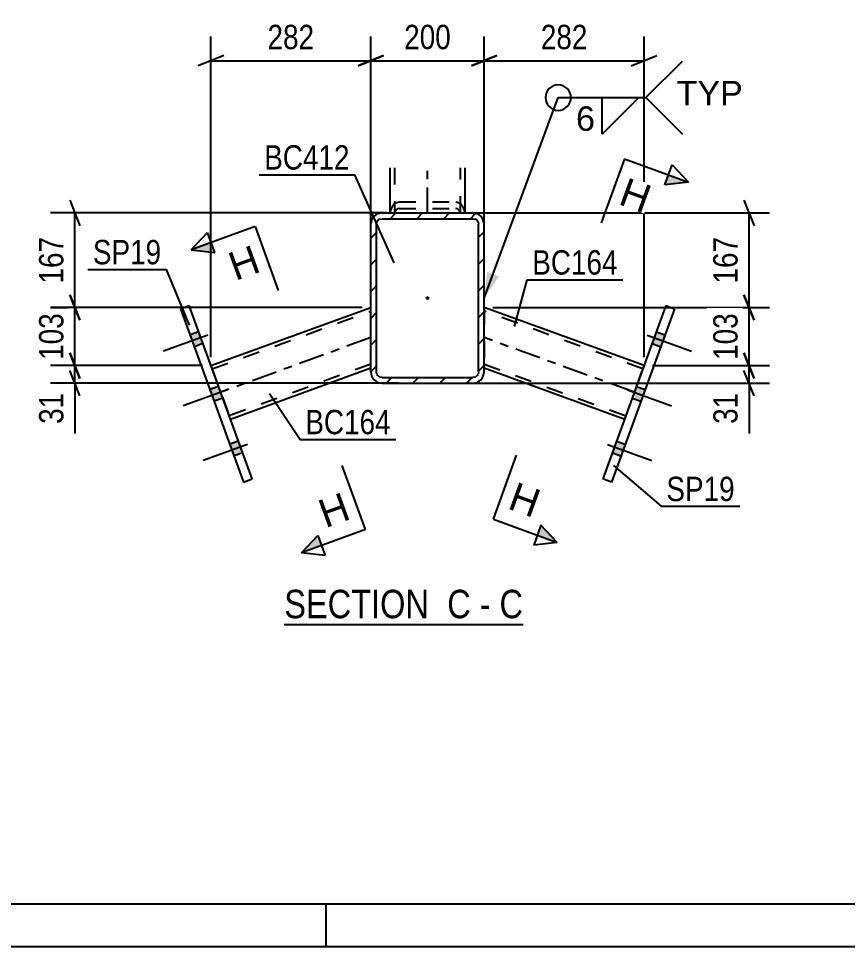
# Model space of a CAD drawing. Header units: millimetres. Extents: x -81 to 760, y -449 to 145.
# Drawn here: x 93.8 to 191.2, y -448.7 to -339.6 of the extents above; entities that cross this region are included whole.
import ezdxf

# ---------------------------------------------------------------- set-up
doc = ezdxf.new("R2010")
doc.units = ezdxf.units.MM
doc.linetypes.add('DXK_LINE_DOT2', pattern=[3.9198, 1.9599, -1.9599])
doc.linetypes.add('DXK_LINE_DOT3', pattern=[5.9187, 2.979, -0.9799, 0.9799, -0.9799])
doc.styles.add('Arial', font='ARIAL.TTF', dxfattribs={"height": 0.2})
doc.styles.add('Arial Narrow', font='ARIALN.TTF', dxfattribs={"height": 0.2})

# ---------------------------------------------------------------- blocks, each defined once
blk = doc.blocks.new('Unknown-122571161-1134')
at = {"color": 5, "linetype": 'Continuous'}
for p, q in [((-76.05, -443.66), (754.95, -443.66)), ((129.95, -448.66), (129.95, -443.66)), ((-81.05, -448.66), (759.95, -448.66))]:
    blk.add_line(p, q, dxfattribs=at)
blk = doc.blocks.new('Unknown-122571161-13 - 3039')
at = {"color": 6, "linetype": 'Continuous'}
blk.add_line((125.02, -410.84), (153.09, -410.84), dxfattribs=at)
at = {"color": 0, "linetype": 'Continuous'}
for points in [[(143.13, -410.09), (143.13, -406.59), (125.02, -406.59), (125.02, -410.09)], [(146.95, -410.09), (146.95, -406.59), (144.18, -406.59), (144.18, -410.09)], [(149.27, -410.09), (149.27, -406.59), (148, -406.59), (148, -410.09)], [(153.09, -410.09), (153.09, -406.59), (150.32, -406.59), (150.32, -410.09)]]:
    blk.add_wipeout(points, dxfattribs=at)
at = {"color": 7, "linetype": 'Continuous', "style": 'Arial Narrow'}
for s, p in [('SECTION ', (125.02, -410.09)), ('C', (144.18, -410.09)), ('C', (150.32, -410.09)), ('-', (148, -410.09))]:
    blk.add_text(s, height=3.34, dxfattribs=at).set_placement(p)
blk = doc.blocks.new('Part-122571161-3073 - 3039')
at = {"color": 2, "linetype": 'Continuous'}
for p, q in [((112.83, -373.73), (113.83, -373.36)), ((112.83, -373.73), (120.24, -394.09)), ((121.24, -393.72), (113.83, -373.36)), ((120.24, -394.09), (121.24, -393.72))]:
    blk.add_line(p, q, dxfattribs=at)
at = {"color": 7, "linetype": 'DXK_LINE_DOT3'}
blk.add_line((117.04, -383.73), (117.04, -383.73), dxfattribs=at)
blk = doc.blocks.new('Bolt-122571161-3055 - 3039')
at = {"linetype": 'Continuous'}
for points in [[(168.77, -376.43), (168.27, -377.81), (169.27, -378.18), (169.77, -376.8)], [(168.77, -376.43), (168.27, -377.81), (169.27, -378.18), (169.77, -376.8)], [(168.77, -376.43), (168.27, -377.81), (169.27, -378.18), (169.77, -376.8)], [(166.43, -382.86), (165.93, -384.23), (166.93, -384.6), (167.43, -383.22)], [(166.43, -382.86), (165.93, -384.23), (166.93, -384.6), (167.43, -383.22)], [(164.09, -389.28), (163.59, -390.65), (164.59, -391.02), (165.09, -389.64)], [(164.09, -389.28), (163.59, -390.65), (164.59, -391.02), (165.09, -389.64)], [(164.09, -389.28), (163.59, -390.65), (164.59, -391.02), (165.09, -389.64)]]:
    blk.add_hatch(color=1, dxfattribs=at).paths.add_polyline_path(points)
at = {"color": 1, "linetype": 'Continuous'}
for p, q in [((167.7, -376.83), (172.9, -378.72)), ((167.7, -376.83), (172.9, -378.72)), ((167.7, -376.83), (172.9, -378.72)), ((168.77, -376.43), (169.77, -376.8)), ((168.77, -376.43), (169.77, -376.8)), ((168.77, -376.43), (169.77, -376.8)), ((168.27, -377.81), (169.27, -378.18)), ((168.27, -377.81), (169.27, -378.18)), ((168.27, -377.81), (169.27, -378.18)), ((165.36, -383.25), (170.56, -385.14)), ((165.36, -383.25), (170.56, -385.14)), ((166.43, -382.86), (167.43, -383.22)), ((166.43, -382.86), (167.43, -383.22)), ((165.93, -384.23), (166.93, -384.6)), ((165.93, -384.23), (166.93, -384.6)), ((163.03, -389.67), (168.23, -391.56)), ((163.03, -389.67), (168.23, -391.56)), ((163.03, -389.67), (168.23, -391.56)), ((164.09, -389.28), (165.09, -389.64)), ((164.09, -389.28), (165.09, -389.64)), ((164.09, -389.28), (165.09, -389.64)), ((163.59, -390.65), (164.59, -391.02)), ((163.59, -390.65), (164.59, -391.02)), ((163.59, -390.65), (164.59, -391.02))]:
    blk.add_line(p, q, dxfattribs=at)
blk = doc.blocks.new('Part-122571161-3066 - 3039')
at = {"linetype": 'Continuous'}
h = blk.add_hatch(dxfattribs=at)
h.set_pattern_fill('', scale=0.7, style=0, pattern_type=0)
h.set_pattern_definition([(45, (135.1915, -381.137), (-1.57154, 1.57154), [])])
h.paths.add_polyline_path([(135.19, -363.8), (135.19, -381.14), (135.29, -381.65), (135.58, -382.08), (136.01, -382.37), (136.52, -382.47), (147.19, -382.47), (147.7, -382.37), (148.13, -382.08), (148.42, -381.65), (148.52, -381.14), (148.52, -363.8), (148.42, -363.29), (148.13, -362.86), (147.7, -362.57), (147.19, -362.47), (136.52, -362.47), (136.01, -362.57), (135.58, -362.86), (135.29, -363.29)])
h.paths.add_polyline_path([(136.05, -363.33), (136.27, -363.19), (136.52, -363.14), (147.19, -363.14), (147.45, -363.19), (147.66, -363.33), (147.81, -363.55), (147.86, -363.8), (147.86, -381.14), (147.81, -381.39), (147.66, -381.61), (147.45, -381.75), (147.19, -381.8), (136.52, -381.8), (136.27, -381.75), (136.05, -381.61), (135.91, -381.39), (135.86, -381.14), (135.86, -363.8), (135.91, -363.55)])
blk.add_hatch(color=246, dxfattribs=at).paths.add_polyline_path([(141.86, -372.57, -1), (141.86, -372.37, -1)])
at = {"color": 2, "linetype": 'Continuous'}
for p, q in [((136.52, -362.47), (136.01, -362.57)), ((136.52, -362.47), (147.19, -362.47)), ((147.7, -362.57), (147.19, -362.47)), ((135.29, -363.29), (135.19, -363.8)), ((135.19, -381.14), (135.19, -363.8)), ((135.86, -363.8), (135.91, -363.55)), ((135.86, -381.14), (135.86, -363.8)), ((136.27, -363.19), (136.52, -363.14)), ((136.52, -363.14), (147.19, -363.14)), ((147.19, -363.14), (147.45, -363.19)), ((147.81, -363.55), (147.86, -363.8)), ((147.86, -381.14), (147.86, -363.8)), ((148.52, -363.8), (148.42, -363.29)), ((148.52, -381.14), (148.52, -363.8)), ((135.19, -381.14), (135.29, -381.65)), ((135.91, -381.39), (135.86, -381.14)), ((147.86, -381.14), (147.81, -381.39)), ((148.42, -381.65), (148.52, -381.14)), ((136.01, -382.37), (136.52, -382.47)), ((136.52, -381.8), (136.27, -381.75)), ((136.52, -381.8), (147.19, -381.8)), ((136.52, -382.47), (147.19, -382.47)), ((147.45, -381.75), (147.19, -381.8)), ((147.19, -382.47), (147.7, -382.37))]:
    blk.add_line(p, q, dxfattribs=at)
at = {"color": 7, "linetype": 'DXK_LINE_DOT3'}
blk.add_line((141.86, -372.47), (141.86, -372.47), dxfattribs=at)
at = {"color": 246, "linetype": 'DXK_LINE_DOT2'}
blk.add_line((141.86, -372.47), (141.86, -372.47), dxfattribs=at)
at = {"color": 246, "linetype": 'Continuous'}
blk.add_circle((141.86, -372.47), 0.1, dxfattribs=at)
at = {"color": 2, "linetype": 'Continuous'}
for centre, radius, start, end in [((136.52, -363.8), 1.33, 112.5, 157.5), ((147.19, -363.8), 1.33, 22.5, 67.5), ((136.52, -363.8), 0.667, 112.5, 157.5), ((147.19, -363.8), 0.667, 22.5, 67.5), ((136.52, -381.14), 0.667, 202.5, 247.5), ((147.19, -381.14), 0.667, 292.5, 337.5), ((136.52, -381.14), 1.33, 202.5, 247.5), ((147.19, -381.14), 1.33, 292.5, 337.5)]:
    blk.add_arc(centre, radius, start, end, dxfattribs=at)
blk = doc.blocks.new('Part-122571161-3082 - 3039')
at = {"color": 2, "linetype": 'Continuous'}
for p, q in [((169.88, -373.36), (162.47, -393.72)), ((170.89, -373.73), (163.48, -394.09)), ((169.88, -373.36), (170.89, -373.73)), ((163.48, -394.09), (162.47, -393.72))]:
    blk.add_line(p, q, dxfattribs=at)
at = {"color": 7, "linetype": 'DXK_LINE_DOT3'}
blk.add_line((166.68, -383.73), (166.68, -383.73), dxfattribs=at)
blk = doc.blocks.new('Part-122571161-3104 - 3039')
at = {"color": 2, "linetype": 'Continuous'}
for p, q in [((116.4, -380.41), (135.19, -373.57)), ((118.68, -386.68), (135.19, -380.67))]:
    blk.add_line(p, q, dxfattribs=at)
at = {"color": 7, "linetype": 'DXK_LINE_DOT2'}
for p, q in [((116.53, -380.79), (135.19, -374)), ((135.19, -380.67), (135.19, -373.57)), ((116.4, -380.41), (118.68, -386.68)), ((135.19, -380.24), (118.54, -386.3))]:
    blk.add_line(p, q, dxfattribs=at)
at = {"color": 7, "linetype": 'DXK_LINE_DOT3'}
blk.add_line((135.19, -377.12), (117.54, -383.54), dxfattribs=at)
blk = doc.blocks.new('Bolt-122571161-3120 - 3039')
at = {"linetype": 'Continuous'}
for points in [[(115.45, -377.81), (114.95, -376.43), (113.95, -376.8), (114.45, -378.18)], [(115.45, -377.81), (114.95, -376.43), (113.95, -376.8), (114.45, -378.18)], [(115.45, -377.81), (114.95, -376.43), (113.95, -376.8), (114.45, -378.18)], [(117.79, -384.23), (117.29, -382.86), (116.28, -383.22), (116.79, -384.6)], [(117.79, -384.23), (117.29, -382.86), (116.28, -383.22), (116.79, -384.6)], [(120.13, -390.65), (119.62, -389.28), (118.62, -389.64), (119.12, -391.02)], [(120.13, -390.65), (119.62, -389.28), (118.62, -389.64), (119.12, -391.02)], [(120.13, -390.65), (119.62, -389.28), (118.62, -389.64), (119.12, -391.02)]]:
    blk.add_hatch(color=1, dxfattribs=at).paths.add_polyline_path(points)
at = {"color": 1, "linetype": 'Continuous'}
for p, q in [((116.02, -376.83), (110.82, -378.72)), ((116.02, -376.83), (110.82, -378.72)), ((116.02, -376.83), (110.82, -378.72)), ((114.95, -376.43), (113.95, -376.8)), ((114.95, -376.43), (113.95, -376.8)), ((114.95, -376.43), (113.95, -376.8)), ((115.45, -377.81), (114.45, -378.18)), ((115.45, -377.81), (114.45, -378.18)), ((115.45, -377.81), (114.45, -378.18)), ((118.35, -383.25), (113.15, -385.14)), ((118.35, -383.25), (113.15, -385.14)), ((117.29, -382.86), (116.28, -383.22)), ((117.29, -382.86), (116.28, -383.22)), ((117.79, -384.23), (116.79, -384.6)), ((117.79, -384.23), (116.79, -384.6)), ((120.69, -389.67), (115.49, -391.56)), ((120.69, -389.67), (115.49, -391.56)), ((120.69, -389.67), (115.49, -391.56)), ((119.62, -389.28), (118.62, -389.64)), ((119.62, -389.28), (118.62, -389.64)), ((119.62, -389.28), (118.62, -389.64)), ((120.13, -390.65), (119.12, -391.02)), ((120.13, -390.65), (119.12, -391.02)), ((120.13, -390.65), (119.12, -391.02))]:
    blk.add_line(p, q, dxfattribs=at)
blk = doc.blocks.new('Part-122571161-3122 - 3039')
at = {"color": 2, "linetype": 'Continuous'}
for p, q in [((137.46, -362.47), (137.46, -357.17)), ((146.26, -357.17), (146.26, -362.47))]:
    blk.add_line(p, q, dxfattribs=at)
at = {"color": 7, "linetype": 'DXK_LINE_DOT2'}
for p, q in [((137.99, -357.17), (137.99, -362.47)), ((145.72, -362.47), (145.72, -357.17)), ((138.12, -361.26), (138.52, -361.14)), ((138.52, -361.93), (138.32, -361.99)), ((138.52, -361.14), (145.19, -361.14)), ((138.52, -361.93), (145.19, -361.93)), ((145.19, -361.14), (145.6, -361.26)), ((145.4, -361.99), (145.19, -361.93)), ((137.46, -362.47), (146.26, -362.47)), ((137.49, -362.47), (137.54, -362.11)), ((137.99, -362.47), (138.02, -362.47)), ((138.03, -362.42), (138.02, -362.47)), ((145.69, -362.47), (145.68, -362.42)), ((146.18, -362.11), (146.22, -362.47))]:
    blk.add_line(p, q, dxfattribs=at)
at = {"color": 7, "linetype": 'DXK_LINE_DOT3'}
blk.add_line((141.86, -362.47), (141.86, -357.17), dxfattribs=at)
at = {"color": 7, "linetype": 'DXK_LINE_DOT2'}
for centre, radius, start, end in [((138.94, -362.44), 1.44, 124.9769, 167.0015), ((138.73, -362.58), 0.72, 124.9769, 167.0015), ((144.98, -362.58), 0.72, 12.9985, 55.0231), ((144.77, -362.44), 1.44, 12.9985, 55.0231)]:
    blk.add_arc(centre, radius, start, end, dxfattribs=at)
blk = doc.blocks.new('Part-122571161-3135 - 3039')
at = {"color": 2, "linetype": 'Continuous'}
for p, q in [((167.32, -380.41), (148.52, -373.57)), ((148.52, -380.67), (165.04, -386.68))]:
    blk.add_line(p, q, dxfattribs=at)
at = {"color": 7, "linetype": 'DXK_LINE_DOT2'}
for p, q in [((148.52, -373.57), (148.52, -380.67)), ((167.18, -380.79), (148.52, -374)), ((148.52, -380.24), (165.18, -386.3)), ((165.04, -386.68), (167.32, -380.41))]:
    blk.add_line(p, q, dxfattribs=at)
at = {"color": 7, "linetype": 'DXK_LINE_DOT3'}
blk.add_line((166.18, -383.54), (148.52, -377.12), dxfattribs=at)
blk = doc.blocks.new('StraightDimension-122571161-3201 - 3039')
at = {"color": 7, "linetype": 'Continuous'}
for p, q in [((179.06, -360.97), (180.26, -363.97)), ((142.86, -362.47), (182.06, -362.47)), ((179.66, -373.57), (179.66, -362.47)), ((180.26, -375.07), (179.06, -372.07)), ((149.52, -373.57), (182.06, -373.57))]:
    blk.add_line(p, q, dxfattribs=at)
at = {"color": 0}
blk.add_wipeout([(178.91, -364.68), (174.71, -364.68), (174.71, -371.36), (178.91, -371.36)], dxfattribs=at)
at = {"color": 3, "style": 'Arial Narrow'}
blk.add_text('167', height=2.863, rotation=90.0002, dxfattribs=at).set_placement((178.31, -370.76))
blk = doc.blocks.new('StraightDimension-122571161-3231 - 3039')
at = {"color": 7, "linetype": 'Continuous'}
for p, q in [((148.52, -372.57), (148.52, -341.72)), ((167.32, -379.41), (167.32, -341.72)), ((150.02, -343.97), (147.02, -345.17)), ((165.82, -345.17), (168.82, -343.97)), ((148.52, -344.57), (167.32, -344.57))]:
    blk.add_line(p, q, dxfattribs=at)
at = {"color": 0}
blk.add_wipeout([(161.26, -343.82), (161.26, -339.62), (154.58, -339.62), (154.58, -343.82)], dxfattribs=at)
at = {"color": 3, "style": 'Arial Narrow'}
blk.add_text('282', height=2.863, dxfattribs=at).set_placement((155.18, -343.22))
blk = doc.blocks.new('StraightDimension-122571161-3210 - 3039')
at = {"color": 7, "linetype": 'Continuous'}
for p, q in [((179.06, -372.07), (180.26, -375.07)), ((149.52, -373.57), (182.06, -373.57)), ((179.66, -380.41), (179.66, -373.57)), ((180.26, -381.91), (179.06, -378.91)), ((168.32, -380.41), (182.06, -380.41))]:
    blk.add_line(p, q, dxfattribs=at)
at = {"color": 0}
blk.add_wipeout([(178.91, -373.65), (174.71, -373.65), (174.71, -380.33), (178.91, -380.33)], dxfattribs=at)
at = {"color": 3, "style": 'Arial Narrow'}
blk.add_text('103', height=2.863, rotation=90.0002, dxfattribs=at).set_placement((178.31, -379.73))
blk = doc.blocks.new('StraightDimension-122571161-3170 - 3039')
at = {"color": 7, "linetype": 'Continuous'}
for p, q in [((99.8, -372.07), (101, -375.07)), ((134.19, -373.57), (97.55, -373.57)), ((100.4, -380.41), (100.4, -373.57)), ((101, -381.91), (99.8, -378.91)), ((115.4, -380.41), (97.55, -380.41))]:
    blk.add_line(p, q, dxfattribs=at)
at = {"color": 0}
blk.add_wipeout([(99.65, -373.65), (95.45, -373.65), (95.45, -380.33), (99.65, -380.33)], dxfattribs=at)
at = {"color": 3, "style": 'Arial Narrow'}
blk.add_text('103', height=2.863, rotation=90.0002, dxfattribs=at).set_placement((99.05, -379.73))
blk = doc.blocks.new('StraightDimension-122571161-3180 - 3039')
at = {"color": 7, "linetype": 'Continuous'}
for p, q in [((99.8, -360.97), (101, -363.97)), ((137.02, -362.47), (97.55, -362.47)), ((100.4, -373.57), (100.4, -362.47)), ((101, -375.07), (99.8, -372.07)), ((134.19, -373.57), (97.55, -373.57))]:
    blk.add_line(p, q, dxfattribs=at)
at = {"color": 0}
blk.add_wipeout([(99.65, -364.68), (95.45, -364.68), (95.45, -371.36), (99.65, -371.36)], dxfattribs=at)
at = {"color": 3, "style": 'Arial Narrow'}
blk.add_text('167', height=2.863, rotation=90.0002, dxfattribs=at).set_placement((99.05, -370.76))
blk = doc.blocks.new('StraightDimension-122571161-3190 - 3039')
at = {"color": 7, "linetype": 'Continuous'}
for p, q in [((99.8, -378.91), (101, -381.91)), ((115.4, -380.41), (97.55, -380.41)), ((100.4, -382.47), (100.4, -380.41)), ((101, -383.97), (99.8, -380.97)), ((138.48, -382.47), (97.55, -382.47)), ((100.4, -382.47), (100.4, -388.38)), ((100.4, -382.47), (100.4, -388.38))]:
    blk.add_line(p, q, dxfattribs=at)
at = {"color": 0}
blk.add_wipeout([(99.65, -383), (95.45, -383), (95.45, -387.85), (99.65, -387.85)], dxfattribs=at)
at = {"color": 3, "style": 'Arial Narrow'}
blk.add_text('31', height=2.863, rotation=90.0002, dxfattribs=at).set_placement((99.05, -387.25))
blk = doc.blocks.new('StraightDimension-122571161-3220 - 3039')
at = {"color": 7, "linetype": 'Continuous'}
for p, q in [((179.06, -378.91), (180.26, -381.91)), ((168.32, -380.41), (182.06, -380.41)), ((179.66, -382.47), (179.66, -380.41)), ((180.26, -383.97), (179.06, -380.97)), ((144.49, -382.47), (182.06, -382.47)), ((179.66, -382.47), (179.66, -388.38)), ((179.66, -382.47), (179.66, -388.38))]:
    blk.add_line(p, q, dxfattribs=at)
at = {"color": 0}
blk.add_wipeout([(178.91, -383), (174.71, -383), (174.71, -387.85), (178.91, -387.85)], dxfattribs=at)
at = {"color": 3, "style": 'Arial Narrow'}
blk.add_text('31', height=2.863, rotation=90.0002, dxfattribs=at).set_placement((178.31, -387.25))
blk = doc.blocks.new('StraightDimension-122571161-3241 - 3039')
at = {"color": 7, "linetype": 'Continuous'}
for p, q in [((135.19, -372.57), (135.19, -341.72)), ((148.52, -372.57), (148.52, -341.72)), ((136.69, -343.97), (133.69, -345.17)), ((147.02, -345.17), (150.02, -343.97)), ((135.19, -344.57), (148.52, -344.57))]:
    blk.add_line(p, q, dxfattribs=at)
at = {"color": 0}
blk.add_wipeout([(145.2, -343.82), (145.2, -339.62), (138.52, -339.62), (138.52, -343.82)], dxfattribs=at)
at = {"color": 3, "style": 'Arial Narrow'}
blk.add_text('200', height=2.863, dxfattribs=at).set_placement((139.12, -343.22))
blk = doc.blocks.new('StraightDimension-122571161-3251 - 3039')
at = {"color": 7, "linetype": 'Continuous'}
for p, q in [((116.4, -379.41), (116.4, -341.72)), ((135.19, -372.57), (135.19, -341.72)), ((117.9, -343.97), (114.9, -345.17)), ((133.69, -345.17), (136.69, -343.97)), ((116.4, -344.57), (135.19, -344.57))]:
    blk.add_line(p, q, dxfattribs=at)
at = {"color": 0}
blk.add_wipeout([(129.14, -343.82), (129.14, -339.62), (122.45, -339.62), (122.45, -343.82)], dxfattribs=at)
at = {"color": 3, "style": 'Arial Narrow'}
blk.add_text('282', height=2.863, dxfattribs=at).set_placement((123.05, -343.22))
blk = doc.blocks.new('Mark-122571161-3078 - 3039')
at = {"color": 30, "linetype": 'Continuous'}
for p, q in [((163.74, -392.14), (169.34, -396.93)), ((169.34, -396.93), (178.58, -396.93))]:
    blk.add_line(p, q, dxfattribs=at)
at = {"color": 0}
blk.add_wipeout([(177.98, -396.33), (177.98, -393.33), (169.94, -393.33), (169.94, -396.33)], dxfattribs=at)
blk.add_wipeout([(177.98, -396.33), (177.98, -393.33), (169.94, -393.33), (169.94, -396.33)], dxfattribs=at)
at = {"color": 3, "style": 'Arial Narrow'}
blk.add_text('SP19', height=2.863, dxfattribs=at).set_placement((169.94, -396.33))
blk = doc.blocks.new('Mark-122571161-3062 - 3039')
at = {"color": 30, "linetype": 'Continuous'}
for p in [(122.06, -357.97), (137.92, -368.32)]:
    blk.add_line(p, (133.31, -357.97), dxfattribs=at)
at = {"color": 0}
blk.add_wipeout([(132.71, -357.37), (132.71, -354.37), (122.66, -354.37), (122.66, -357.37)], dxfattribs=at)
blk.add_wipeout([(132.71, -357.37), (132.71, -354.37), (122.66, -354.37), (122.66, -357.37)], dxfattribs=at)
at = {"color": 3, "style": 'Arial Narrow'}
blk.add_text('BC412', height=2.863, dxfattribs=at).set_placement((122.66, -357.37))
blk = doc.blocks.new('Mark-122571161-3069 - 3039')
at = {"color": 30, "linetype": 'Continuous'}
for p in [(101.92, -369.1), (113.86, -375.65)]:
    blk.add_line(p, (111.16, -369.1), dxfattribs=at)
at = {"color": 0}
blk.add_wipeout([(110.56, -368.5), (110.56, -365.5), (102.52, -365.5), (102.52, -368.5)], dxfattribs=at)
blk.add_wipeout([(110.56, -368.5), (110.56, -365.5), (102.52, -365.5), (102.52, -368.5)], dxfattribs=at)
at = {"color": 3, "style": 'Arial Narrow'}
blk.add_text('SP19', height=2.863, dxfattribs=at).set_placement((102.52, -368.5))
blk = doc.blocks.new('Mark-122571161-3100 - 3039')
at = {"color": 30, "linetype": 'Continuous'}
for p, q in [((123.27, -383.68), (126.89, -389.07)), ((126.89, -389.07), (138.14, -389.07))]:
    blk.add_line(p, q, dxfattribs=at)
at = {"color": 0}
blk.add_wipeout([(137.54, -388.47), (137.54, -385.47), (127.49, -385.47), (127.49, -388.47)], dxfattribs=at)
blk.add_wipeout([(137.54, -388.47), (137.54, -385.47), (127.49, -385.47), (127.49, -388.47)], dxfattribs=at)
at = {"color": 3, "style": 'Arial Narrow'}
blk.add_text('BC164', height=2.863, dxfattribs=at).set_placement((127.49, -388.47))
blk = doc.blocks.new('Mark-122571161-3131 - 3039')
at = {"color": 30, "linetype": 'Continuous'}
for p, q in [((152.1, -375.82), (153.57, -370.31)), ((153.57, -370.31), (164.82, -370.31))]:
    blk.add_line(p, q, dxfattribs=at)
at = {"color": 0}
blk.add_wipeout([(164.22, -369.71), (164.22, -366.71), (154.17, -366.71), (154.17, -369.71)], dxfattribs=at)
blk.add_wipeout([(164.22, -369.71), (164.22, -366.71), (154.17, -366.71), (154.17, -369.71)], dxfattribs=at)
at = {"color": 3, "style": 'Arial Narrow'}
blk.add_text('BC164', height=2.863, dxfattribs=at).set_placement((154.17, -369.71))
blk = doc.blocks.new('SectionMark-122571161-3297 - 3039')
at = {"linetype": 'Continuous'}
for points in [[(169.76, -359.17), (170.18, -358), (172.53, -358.85)], [(154.77, -400.34), (155.2, -399.17), (157.12, -401.2)]]:
    blk.add_hatch(color=6, dxfattribs=at).paths.add_polyline_path(points)
at = {"color": 6, "linetype": 'Continuous'}
for p, q in [((169.76, -359.17), (170.61, -356.82)), ((170.61, -356.82), (172.53, -358.85)), ((172.53, -358.85), (169.76, -359.17)), ((155.2, -399.17), (154.35, -401.52)), ((157.12, -401.2), (155.2, -399.17)), ((157.12, -401.2), (154.35, -401.52))]:
    blk.add_line(p, q, dxfattribs=at)
at = {"color": 0, "linetype": 'Continuous'}
for points in [[(167.33, -362.55), (168.52, -359.26), (165.36, -358.1), (164.16, -361.39)], [(154.31, -398.31), (155.51, -395.02), (152.34, -393.87), (151.14, -397.16)]]:
    blk.add_wipeout(points, dxfattribs=at)
at = {"color": 6, "linetype": 'Continuous'}
for p, q in [((165.02, -356.12), (162.28, -363.63)), ((165.02, -356.12), (172.53, -358.85)), ((149.6, -398.46), (152.34, -390.94)), ((149.6, -398.46), (157.12, -401.2))]:
    blk.add_line(p, q, dxfattribs=at)
at = {"color": 3, "linetype": 'Continuous', "style": 'Arial'}
for p in [(164.16, -361.39), (151.14, -397.16)]:
    blk.add_text('H', height=3.34, rotation=-20.002, dxfattribs=at).set_placement(p)
blk = doc.blocks.new('SectionMark-122571161-3299 - 3039')
at = {"linetype": 'Continuous'}
for points in [[(116.42, -365.93), (116.84, -367.1), (114.07, -366.78)], [(128.96, -400.38), (129.39, -401.56), (127.04, -402.41)]]:
    blk.add_hatch(color=6, dxfattribs=at).paths.add_polyline_path(points)
at = {"color": 6, "linetype": 'Continuous'}
for p, q in [((114.07, -366.78), (115.99, -364.75)), ((116.84, -367.1), (115.99, -364.75)), ((114.07, -366.78), (116.84, -367.1)), ((127.04, -402.41), (128.96, -400.38)), ((128.96, -400.38), (129.81, -402.73)), ((129.81, -402.73), (127.04, -402.41))]:
    blk.add_line(p, q, dxfattribs=at)
at = {"color": 0, "linetype": 'Continuous'}
for points in [[(122.44, -369.32), (121.24, -366.03), (118.08, -367.18), (119.27, -370.47)], [(133.02, -398.37), (131.82, -395.08), (128.65, -396.24), (129.85, -399.53)]]:
    blk.add_wipeout(points, dxfattribs=at)
at = {"color": 6, "linetype": 'Continuous'}
for p, q in [((121.59, -364.04), (114.07, -366.78)), ((121.59, -364.04), (124.32, -371.56)), ((134.55, -399.68), (131.82, -392.16)), ((134.55, -399.68), (127.04, -402.41))]:
    blk.add_line(p, q, dxfattribs=at)
at = {"color": 3, "linetype": 'Continuous', "style": 'Arial'}
for p in [(119.27, -370.47), (129.85, -399.53)]:
    blk.add_text('H', height=3.34, rotation=20.002, dxfattribs=at).set_placement(p)
blk = doc.blocks.new('WeldMark-122571161-3301 - 3039')
at = {"linetype": 'Continuous'}
blk.add_hatch(color=30, dxfattribs=at).paths.add_polyline_path([(150.27, -369.92), (148.52, -372.47), (148.86, -369.4)])
at = {"color": 3, "linetype": 'Continuous'}
for p, q in [((167.54, -348.91), (171.83, -344.62)), ((162.4, -348.91), (166.69, -348.91)), ((166.69, -348.91), (162.4, -353.2)), ((162.4, -353.2), (162.4, -348.91)), ((167.54, -348.91), (171.83, -353.2))]:
    blk.add_line(p, q, dxfattribs=at)
at = {"color": 30, "linetype": 'Continuous'}
for p, q in [((148.52, -372.47), (157.22, -348.91)), ((157.22, -348.91), (167.54, -348.91))]:
    blk.add_line(p, q, dxfattribs=at)
at = {"color": 3, "linetype": 'Continuous'}
blk.add_arc((157.22, -348.91), 1.5, 90, 270, dxfattribs=at)
at = {"color": 0}
blk.add_wipeout([(161.74, -353.01), (161.74, -349.61), (159.12, -349.61), (159.12, -353.01)], dxfattribs=at)
at = {"color": 3, "linetype": 'Continuous'}
blk.add_arc((157.22, -348.91), 1.5, 270, 90, dxfattribs=at)
at = {"color": 3, "style": 'Arial'}
blk.add_text('6', height=2.87, dxfattribs=at).set_placement((159.32, -352.81))
at = {"color": 0, "linetype": 'Continuous'}
blk.add_wipeout([(178.92, -349.81), (178.92, -346.81), (171.14, -346.81), (171.14, -349.81)], dxfattribs=at)
blk.add_wipeout([(178.92, -349.81), (178.92, -346.81), (171.14, -346.81), (171.14, -349.81)], dxfattribs=at)
at = {"color": 3, "linetype": 'Continuous', "style": 'Arial'}
blk.add_text('TYP', height=2.865, dxfattribs=at).set_placement((171.14, -349.81))

msp = doc.modelspace()

# ---------------------------------------------------------------- block references
for name in ['Unknown-122571161-1134', 'Part-122571161-3122 - 3039', 'Part-122571161-3066 - 3039', 'Part-122571161-3073 - 3039', 'Part-122571161-3104 - 3039', 'Part-122571161-3135 - 3039', 'Part-122571161-3082 - 3039', 'Bolt-122571161-3120 - 3039', 'Bolt-122571161-3055 - 3039']:
    msp.add_blockref(name, (0, 0))

# ---------------------------------------------------------------- next in the draw order: block references
for name in ['StraightDimension-122571161-3201 - 3039', 'StraightDimension-122571161-3170 - 3039', 'Mark-122571161-3078 - 3039', 'Unknown-122571161-13 - 3039']:
    msp.add_blockref(name, (0, 0))

# ---------------------------------------------------------------- next in the draw order: block references
for name in ['StraightDimension-122571161-3231 - 3039', 'StraightDimension-122571161-3180 - 3039', 'StraightDimension-122571161-3190 - 3039']:
    msp.add_blockref(name, (0, 0))

# ---------------------------------------------------------------- next in the draw order: block references
for name in ['Mark-122571161-3069 - 3039', 'StraightDimension-122571161-3210 - 3039', 'Mark-122571161-3100 - 3039']:
    msp.add_blockref(name, (0, 0))

# ---------------------------------------------------------------- next in the draw order: block references
for name in ['StraightDimension-122571161-3241 - 3039', 'Mark-122571161-3131 - 3039', 'StraightDimension-122571161-3220 - 3039']:
    msp.add_blockref(name, (0, 0))

# ---------------------------------------------------------------- next in the draw order: block references
for name in ['StraightDimension-122571161-3251 - 3039', 'SectionMark-122571161-3297 - 3039']:
    msp.add_blockref(name, (0, 0))

# ---------------------------------------------------------------- next in the draw order: block references
for name in ['WeldMark-122571161-3301 - 3039', 'Mark-122571161-3062 - 3039']:
    msp.add_blockref(name, (0, 0))

# ---------------------------------------------------------------- next in the draw order: block references
msp.add_blockref('SectionMark-122571161-3299 - 3039', (0, 0))

doc.saveas('drawing.dxf')
